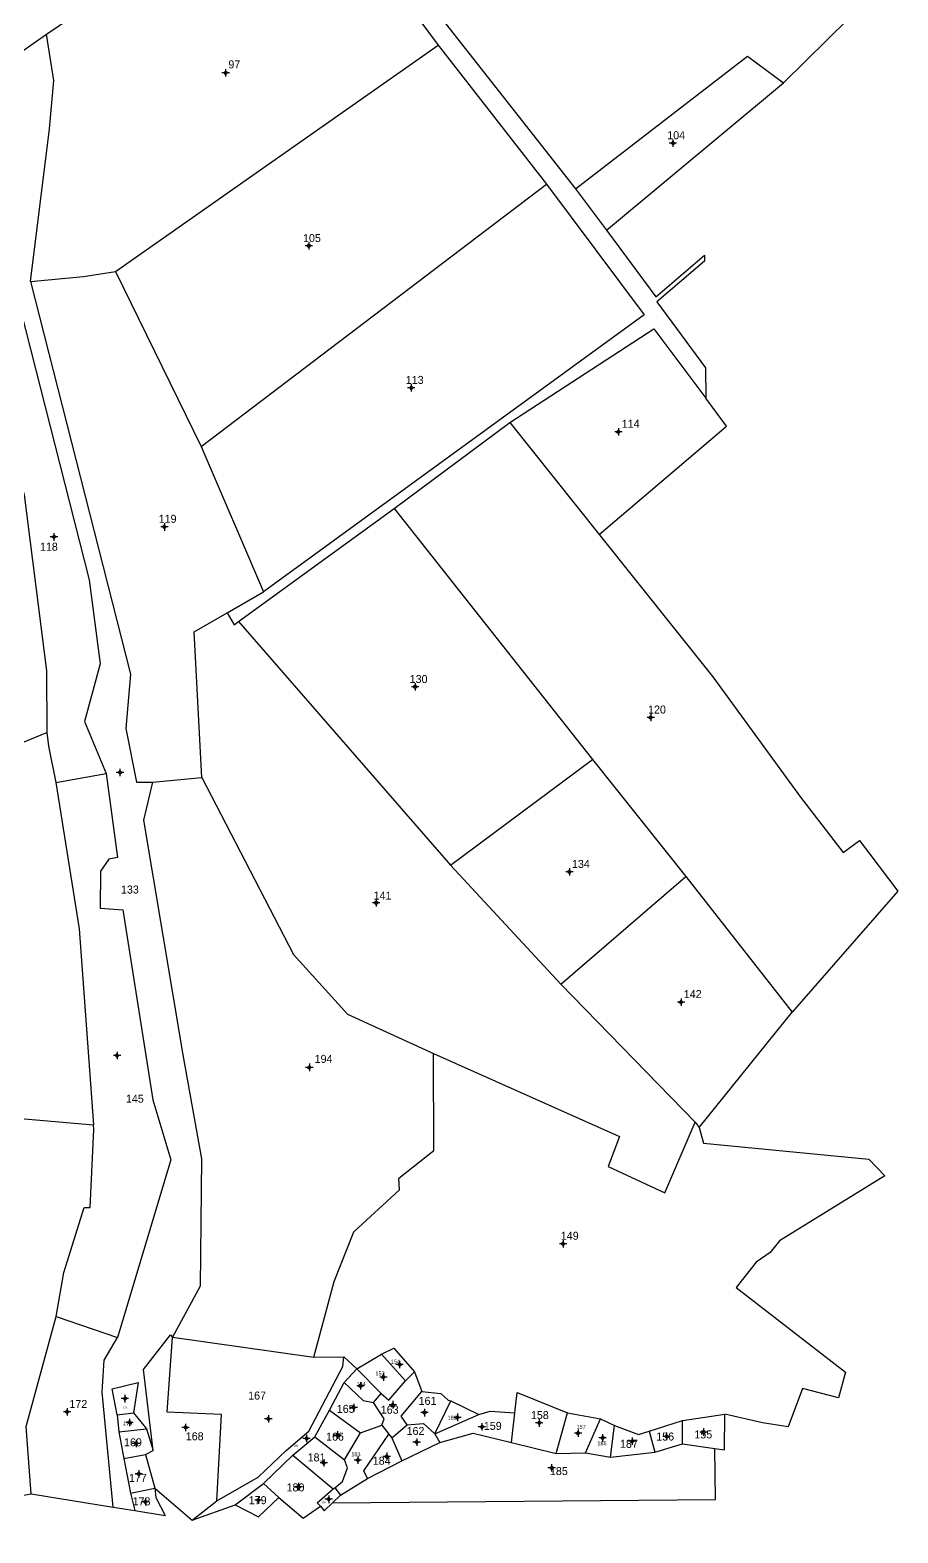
# Model space of a CAD drawing. Extents: x 548517 to 549685, y 1840399 to 1841560.
# Drawn here: x 549320 to 549613, y 1840470 to 1840977 of the extents above; entities that cross this region are included whole.
import ezdxf

# ---------------------------------------------------------------- set-up
doc = ezdxf.new("R2010")
doc.units = 0
for name, color, linetype in [('Level 10', 7, 'Continuous'), ('Level 11', 7, 'Continuous'), ('Level 15', 7, 'Continuous')]:
    doc.layers.add(name, color=color, linetype=linetype)

msp = doc.modelspace()

# ---------------------------------------------------------------- linework, layer by layer
at = {"layer": 'Level 10'}
for p, q in [((549455.36, 1840985.76), (549504.16, 1840923.73)), ((549312.53, 1840966.71), (549325.64, 1840975.9)), ((549348.99, 1840895.76), (549457.75, 1840972.17)), ((549457.75, 1840972.17), (549494.39, 1840925.31)), ((549514.58, 1840909.76), (549574.31, 1840959.52)), ((549377.89, 1840836.73), (549494.39, 1840925.31)), ((549504.16, 1840923.73), (549514.58, 1840909.76)), ((549348.99, 1840895.76), (549377.89, 1840836.73)), ((549442.94, 1840815.79), (549481.92, 1840844.8)), ((549481.92, 1840844.8), (549512.11, 1840807.01)), ((549377.89, 1840836.73), (549398.9, 1840787.76)), ((549390.41, 1840777.65), (549442.94, 1840815.79)), ((549442.94, 1840815.79), (549509.85, 1840731.13)), ((549386.57, 1840780.61), (549398.9, 1840787.76)), ((549390.41, 1840777.65), (549461.97, 1840695.49)), ((549277.75, 1840720.28), (549325.75, 1840740.29)), ((549461.97, 1840695.49), (549509.85, 1840731.13)), ((549509.85, 1840731.13), (549541.36, 1840691.61)), ((549328.86, 1840723.36), (549345.75, 1840726.36)), ((549361.43, 1840723.44), (549378.11, 1840725.08)), ((549461.97, 1840695.49), (549499.15, 1840655.29)), ((549499.15, 1840655.29), (549541.36, 1840691.61)), ((549541.36, 1840691.61), (549577.24, 1840645.83)), ((549499.15, 1840655.29), (549544.45, 1840608.79)), ((549545.8, 1840606.97), (549577.24, 1840645.83)), ((549232.43, 1840617.53), (549341.48, 1840607.8)), ((549544.45, 1840608.79), (549545.8, 1840606.97)), ((549328.9, 1840543.17), (549349.58, 1840536.12)), ((549368.21, 1840536.21), (549415.84, 1840529.42)), ((549415.84, 1840529.42), (549425.96, 1840529.52)), ((549425.96, 1840529.52), (549430.32, 1840525.47)), ((549430.32, 1840525.47), (549438.69, 1840530.5)), ((549438.69, 1840530.5), (549446.78, 1840521.51)), ((549421.11, 1840511.55), (549426.11, 1840520.9)), ((549426.11, 1840520.9), (549430.32, 1840525.47)), ((549430.32, 1840525.47), (549438.53, 1840517.16)), ((549446.78, 1840521.51), (549449.85, 1840524.54)), ((549449.85, 1840524.54), (549452.24, 1840517.89)), ((549435.97, 1840514.14), (549438.53, 1840517.16)), ((549349.48, 1840509.97), (549355.02, 1840510.67)), ((549355.02, 1840510.67), (549359.42, 1840505.28)), ((549416.19, 1840502.58), (549421.11, 1840511.55)), ((549421.11, 1840511.55), (549431.64, 1840503.93)), ((549456.62, 1840503.57), (549462.03, 1840514.71)), ((549462.03, 1840514.71), (549471.46, 1840510.11)), ((549482.55, 1840500.69), (549483.69, 1840510.72)), ((549497.65, 1840496.98), (549501.47, 1840510.68)), ((549501.47, 1840510.68), (549512.6, 1840508.66)), ((549349.48, 1840509.97), (549350.06, 1840504.21)), ((549350.06, 1840504.21), (549359.42, 1840505.28)), ((549359.42, 1840505.28), (549361.6, 1840497.95)), ((549431.64, 1840503.93), (549438.78, 1840506.53)), ((549438.78, 1840506.53), (549441.16, 1840503.47)), ((549442.15, 1840502.29), (549447.35, 1840506.58)), ((549456.62, 1840503.57), (549471.46, 1840510.11)), ((549507.46, 1840497.19), (549512.6, 1840508.66)), ((549512.6, 1840508.66), (549517.33, 1840506.42)), ((549515.97, 1840495.72), (549517.33, 1840506.42)), ((549528.98, 1840504.53), (549540.2, 1840508.04)), ((549540.2, 1840508.04), (549554.53, 1840510.27)), ((549540.2, 1840500.2), (549540.2, 1840508.04)), ((549350.06, 1840504.21), (549351.78, 1840495.27)), ((549408.8, 1840496.34), (549416.19, 1840502.58)), ((549416.19, 1840502.58), (549426.19, 1840494.81)), ((549426.19, 1840494.81), (549431.64, 1840503.93)), ((549441.16, 1840503.47), (549442.15, 1840502.29)), ((549442.15, 1840502.29), (549445.49, 1840494.42)), ((549445.49, 1840494.42), (549458.36, 1840500.62)), ((549456.62, 1840503.57), (549458.36, 1840500.62)), ((549482.55, 1840500.69), (549497.65, 1840496.98)), ((549528.98, 1840504.53), (549530.89, 1840497.42)), ((549351.78, 1840495.27), (549359.06, 1840496.63)), ((549351.78, 1840495.27), (549354, 1840483.52)), ((549359.06, 1840496.63), (549361.6, 1840497.95)), ((549359.06, 1840496.63), (549362.2, 1840485.21)), ((549398.85, 1840486.77), (549408.8, 1840496.34)), ((549408.8, 1840496.34), (549422.37, 1840484.99)), ((549497.65, 1840496.98), (549507.46, 1840497.19)), ((549507.46, 1840497.19), (549515.97, 1840495.72)), ((549515.97, 1840495.72), (549530.89, 1840497.42)), ((549530.89, 1840497.42), (549540.2, 1840500.2)), ((549540.2, 1840500.2), (549551.16, 1840498.61)), ((549433.9, 1840488.51), (549445.49, 1840494.42)), ((549354, 1840483.52), (549362.2, 1840485.21)), ((549362.2, 1840485.21), (549374.83, 1840474.5)), ((549389.29, 1840479.66), (549398.85, 1840486.77)), ((549398.85, 1840486.77), (549404.06, 1840482.15)), ((549422.37, 1840484.99), (549422.96, 1840485.38)), ((549422.96, 1840485.38), (549424.79, 1840482.88)), ((549424.79, 1840482.88), (549433.9, 1840488.51)), ((549320.53, 1840483.36), (549348.19, 1840478.85)), ((549354, 1840483.52), (549355.42, 1840477.67)), ((549374.83, 1840474.5), (549383.14, 1840481.03)), ((549422.16, 1840480.34), (549424.79, 1840482.88)), ((549348.19, 1840478.85), (549355.42, 1840477.67)), ((549355.42, 1840477.67), (549365.73, 1840475.99)), ((549374.83, 1840474.5), (549389.29, 1840479.66))]:
    msp.add_line(p, q, dxfattribs=at)
for points in [[(549574.31, 1840959.52), (549596.18, 1840981.11), (549587.32, 1840988.79), (549591.76, 1841002.63), (549593.09, 1841012.1), (549610.26, 1841037.09), (549604.29, 1841042.99), (549597.85, 1841033.31), (549585.46, 1841039.97), (549584.21, 1841043.69)], [(549325.64, 1840975.9), (549406.63, 1841030.7), (549412.44, 1841033.23), (549457.75, 1840972.17)], [(549320.22, 1840892.44), (549326.69, 1840943.91), (549328.14, 1840960.3), (549325.64, 1840975.9)], [(549504.16, 1840923.73), (549562.19, 1840968.52), (549574.31, 1840959.52)], [(549494.39, 1840925.31), (549527.32, 1840881.14), (549398.9, 1840787.76)], [(549514.58, 1840909.76), (549531.2, 1840887.21), (549531.95, 1840887.86), (549547.64, 1840901.32), (549547.66, 1840899.34), (549531.61, 1840885.56), (549547.97, 1840863.27), (549548.06, 1840853.1)], [(549320.22, 1840892.44), (549338.16, 1840894.17), (549348.99, 1840895.76)], [(549320.22, 1840892.44), (549354.04, 1840759.89), (549352.38, 1840741.61), (549355.97, 1840723.5), (549361.43, 1840723.44)], [(549315.3, 1840889.1), (549340.1, 1840791.71), (549343.71, 1840763.47), (549338.45, 1840743.96), (549345.75, 1840726.36)], [(549481.92, 1840844.8), (549530.59, 1840876.47), (549548.06, 1840853.1)], [(549512.11, 1840807.01), (549552.07, 1840841.08), (549555.03, 1840843.6), (549555.11, 1840843.67), (549548.06, 1840853.1)], [(549310.18, 1840847.1), (549318.17, 1840820.42), (549325.66, 1840761.02), (549325.75, 1840740.29)], [(549512.11, 1840807.01), (549550.4, 1840759.06), (549580.01, 1840718.38), (549594.46, 1840699.74), (549599.92, 1840703.81), (549612.9, 1840686.7), (549577.24, 1840645.83)], [(549378.11, 1840725.08), (549375.48, 1840774.18), (549386.57, 1840780.61)], [(549386.57, 1840780.61), (549389, 1840776.62), (549390.41, 1840777.65)], [(549325.75, 1840740.29), (549326.36, 1840735.61), (549328.86, 1840723.36)], [(549328.86, 1840723.36), (549336.69, 1840674.05), (549341.48, 1840607.8)], [(549345.75, 1840726.36), (549349.61, 1840698.08), (549346.69, 1840697.5), (549343.86, 1840693.4), (549343.73, 1840680.97), (549351.36, 1840680.39), (549361.56, 1840616.34), (549367.65, 1840596.02), (549349.58, 1840536.12)], [(549361.43, 1840723.44), (549358.4, 1840710.66), (549371.63, 1840631.51), (549377.93, 1840596.35), (549377.53, 1840553.43), (549368.21, 1840536.21)], [(549378.11, 1840725.08), (549409.02, 1840665.34), (549427.23, 1840645.16), (549456.24, 1840631.98)], [(549415.84, 1840529.42), (549422.72, 1840554.96), (549429.31, 1840571.78), (549444.74, 1840585.95), (549444.57, 1840589.85), (549456.37, 1840599.15), (549456.24, 1840631.98)], [(549456.24, 1840631.98), (549518.93, 1840603.93), (549515.1, 1840593.78), (549534.25, 1840584.91), (549544.45, 1840608.79)], [(549328.9, 1840543.17), (549331.53, 1840558.08), (549338.35, 1840579.94), (549340.35, 1840579.91), (549341.59, 1840606.31), (549341.48, 1840607.8)], [(549545.8, 1840606.97), (549547.3, 1840601.66), (549603.12, 1840596.31), (549608.44, 1840590.64), (549573, 1840568.75), (549569.85, 1840564.81), (549565.1, 1840561.56), (549558.37, 1840552.98), (549595.19, 1840524.37), (549592.88, 1840515.68), (549580.74, 1840518.83), (549575.82, 1840505.94), (549567.2, 1840507.24), (549554.53, 1840510.27)], [(549320.53, 1840483.36), (549318.75, 1840506.06), (549328.9, 1840543.17)], [(549348.19, 1840478.85), (549344.43, 1840517.66), (549345.15, 1840528.47), (549349.58, 1840536.12)], [(549361.6, 1840497.95), (549358.38, 1840525.29), (549367.47, 1840536.98), (549368.21, 1840536.21)], [(549383.14, 1840481.03), (549384.72, 1840510.11), (549366.33, 1840510.87), (549368.21, 1840536.21)], [(549438.69, 1840530.5), (549442.89, 1840532.5), (549449.85, 1840524.54)], [(549383.14, 1840481.03), (549397.12, 1840488.97), (549406.46, 1840498.01), (549414.2, 1840504.45), (549425.64, 1840526.28), (549425.96, 1840529.52)], [(549349.48, 1840509.97), (549347.81, 1840518.81), (549356.63, 1840520.96), (549355.02, 1840510.67)], [(549426.11, 1840520.9), (549432.54, 1840514.83), (549435.97, 1840514.14)], [(549438.53, 1840517.16), (549441.14, 1840514.99), (549446.78, 1840521.51)], [(549447.35, 1840506.58), (549445.31, 1840509.6), (549452.24, 1840517.89)], [(549452.24, 1840517.89), (549458.69, 1840517.21), (549461.22, 1840514.93), (549462.03, 1840514.71)], [(549483.69, 1840510.72), (549484.41, 1840517.5), (549501.47, 1840510.68)], [(549438.78, 1840506.53), (549439.54, 1840508.59), (549435.97, 1840514.14)], [(549471.46, 1840510.11), (549475.39, 1840511.21), (549483.69, 1840510.72)], [(549447.35, 1840506.58), (549452.83, 1840507.04), (549456.62, 1840503.57)], [(549517.33, 1840506.42), (549525.34, 1840503.36), (549528.98, 1840504.53)], [(549551.16, 1840498.61), (549554.43, 1840498.13), (549554.53, 1840510.27)], [(549433.9, 1840488.51), (549432.77, 1840491.07), (549441.16, 1840503.47)], [(549458.36, 1840500.62), (549469.63, 1840503.85), (549482.55, 1840500.69)], [(549422.16, 1840480.34), (549551.31, 1840481.47), (549551.16, 1840498.61)], [(549422.96, 1840485.38), (549425.47, 1840487.52), (549427.21, 1840492.08), (549426.19, 1840494.81)], [(549362.2, 1840485.21), (549362.58, 1840482.12), (549365.73, 1840475.99)], [(549247.4, 1840470.14), (549297.82, 1840479.25), (549320.53, 1840483.36)], [(549389.29, 1840479.66), (549397.2, 1840475.54), (549404.06, 1840482.15)], [(549404.06, 1840482.15), (549412.2, 1840475.16), (549418.13, 1840479.12)], [(549418.13, 1840479.12), (549417.02, 1840480.32), (549422.37, 1840484.99)], [(549418.13, 1840479.12), (549419.33, 1840477.6), (549422.16, 1840480.34)]]:
    msp.add_lwpolyline(points, dxfattribs=at)
at = {"layer": 'Level 11'}
for p, q in [((549385.475, 1840962.84), (549384.85, 1840962.84)), ((549386.1, 1840963.465), (549385.475, 1840962.84)), ((549385.475, 1840962.84), (549386.1, 1840962.215)), ((549386.1, 1840964.09), (549386.1, 1840963.465)), ((549386.725, 1840962.84), (549386.1, 1840963.465)), ((549386.1, 1840962.215), (549386.725, 1840962.84)), ((549386.1, 1840962.215), (549386.1, 1840961.59)), ((549387.35, 1840962.84), (549386.725, 1840962.84)), ((549536.365, 1840939.14), (549535.74, 1840939.14)), ((549536.99, 1840939.765), (549536.365, 1840939.14)), ((549536.365, 1840939.14), (549536.99, 1840938.515)), ((549536.99, 1840940.39), (549536.99, 1840939.765)), ((549537.615, 1840939.14), (549536.99, 1840939.765)), ((549536.99, 1840938.515), (549537.615, 1840939.14)), ((549536.99, 1840938.515), (549536.99, 1840937.89)), ((549538.24, 1840939.14), (549537.615, 1840939.14)), ((549413.535, 1840904.45), (549412.91, 1840904.45)), ((549414.16, 1840905.075), (549413.535, 1840904.45)), ((549413.535, 1840904.45), (549414.16, 1840903.825)), ((549414.16, 1840905.7), (549414.16, 1840905.075)), ((549414.785, 1840904.45), (549414.16, 1840905.075)), ((549414.16, 1840903.825), (549414.785, 1840904.45)), ((549414.16, 1840903.825), (549414.16, 1840903.2)), ((549415.41, 1840904.45), (549414.785, 1840904.45)), ((549448.085, 1840856.54), (549447.46, 1840856.54)), ((549448.71, 1840857.165), (549448.085, 1840856.54)), ((549448.085, 1840856.54), (549448.71, 1840855.915)), ((549448.71, 1840857.79), (549448.71, 1840857.165)), ((549449.335, 1840856.54), (549448.71, 1840857.165)), ((549448.71, 1840855.915), (549449.335, 1840856.54)), ((549448.71, 1840855.915), (549448.71, 1840855.29)), ((549449.96, 1840856.54), (549449.335, 1840856.54)), ((549517.975, 1840841.74), (549517.35, 1840841.74)), ((549518.6, 1840842.365), (549517.975, 1840841.74)), ((549517.975, 1840841.74), (549518.6, 1840841.115)), ((549518.6, 1840842.99), (549518.6, 1840842.365)), ((549519.225, 1840841.74), (549518.6, 1840842.365)), ((549518.6, 1840841.115), (549519.225, 1840841.74)), ((549518.6, 1840841.115), (549518.6, 1840840.49)), ((549519.85, 1840841.74), (549519.225, 1840841.74)), ((549364.815, 1840809.6), (549364.19, 1840809.6)), ((549365.44, 1840810.225), (549364.815, 1840809.6)), ((549364.815, 1840809.6), (549365.44, 1840808.975)), ((549365.44, 1840810.85), (549365.44, 1840810.225)), ((549366.065, 1840809.6), (549365.44, 1840810.225)), ((549365.44, 1840808.975), (549366.065, 1840809.6)), ((549366.69, 1840809.6), (549366.065, 1840809.6)), ((549327.555, 1840806.23), (549326.93, 1840806.23)), ((549328.18, 1840806.855), (549327.555, 1840806.23)), ((549327.555, 1840806.23), (549328.18, 1840805.605)), ((549328.18, 1840807.48), (549328.18, 1840806.855)), ((549328.805, 1840806.23), (549328.18, 1840806.855)), ((549328.18, 1840805.605), (549328.805, 1840806.23)), ((549328.18, 1840805.605), (549328.18, 1840804.98)), ((549329.43, 1840806.23), (549328.805, 1840806.23)), ((549365.44, 1840808.975), (549365.44, 1840808.35)), ((549449.405, 1840755.64), (549448.78, 1840755.64)), ((549450.03, 1840756.265), (549449.405, 1840755.64)), ((549449.405, 1840755.64), (549450.03, 1840755.015)), ((549450.03, 1840756.89), (549450.03, 1840756.265)), ((549450.655, 1840755.64), (549450.03, 1840756.265)), ((549450.03, 1840755.015), (549450.655, 1840755.64)), ((549450.03, 1840755.015), (549450.03, 1840754.39)), ((549451.28, 1840755.64), (549450.655, 1840755.64)), ((549528.895, 1840745.32), (549528.27, 1840745.32)), ((549529.52, 1840745.945), (549528.895, 1840745.32)), ((549528.895, 1840745.32), (549529.52, 1840744.695)), ((549529.52, 1840746.57), (549529.52, 1840745.945)), ((549530.145, 1840745.32), (549529.52, 1840745.945)), ((549529.52, 1840744.695), (549530.145, 1840745.32)), ((549529.52, 1840744.695), (549529.52, 1840744.07)), ((549530.77, 1840745.32), (549530.145, 1840745.32)), ((549349.825, 1840726.78), (549349.2, 1840726.78)), ((549350.45, 1840727.405), (549349.825, 1840726.78)), ((549349.825, 1840726.78), (549350.45, 1840726.155)), ((549350.45, 1840728.03), (549350.45, 1840727.405)), ((549351.075, 1840726.78), (549350.45, 1840727.405)), ((549350.45, 1840726.155), (549351.075, 1840726.78)), ((549350.45, 1840726.155), (549350.45, 1840725.53)), ((549351.7, 1840726.78), (549351.075, 1840726.78)), ((549501.455, 1840693.21), (549500.83, 1840693.21)), ((549502.08, 1840693.835), (549501.455, 1840693.21)), ((549501.455, 1840693.21), (549502.08, 1840692.585)), ((549502.08, 1840694.46), (549502.08, 1840693.835)), ((549502.705, 1840693.21), (549502.08, 1840693.835)), ((549502.08, 1840692.585), (549502.705, 1840693.21)), ((549503.33, 1840693.21), (549502.705, 1840693.21)), ((549502.08, 1840692.585), (549502.08, 1840691.96)), ((549436.88, 1840683.385), (549436.255, 1840682.76)), ((549436.88, 1840684.01), (549436.88, 1840683.385)), ((549437.505, 1840682.76), (549436.88, 1840683.385)), ((549436.255, 1840682.76), (549435.63, 1840682.76)), ((549436.255, 1840682.76), (549436.88, 1840682.135)), ((549436.88, 1840682.135), (549437.505, 1840682.76)), ((549436.88, 1840682.135), (549436.88, 1840681.51)), ((549438.13, 1840682.76), (549437.505, 1840682.76)), ((549539.135, 1840649.29), (549538.51, 1840649.29)), ((549539.76, 1840649.915), (549539.135, 1840649.29)), ((549539.135, 1840649.29), (549539.76, 1840648.665)), ((549539.76, 1840650.54), (549539.76, 1840649.915)), ((549540.385, 1840649.29), (549539.76, 1840649.915)), ((549539.76, 1840648.665), (549540.385, 1840649.29)), ((549539.76, 1840648.665), (549539.76, 1840648.04)), ((549541.01, 1840649.29), (549540.385, 1840649.29)), ((549349.49, 1840632.49), (549349.49, 1840631.865)), ((549348.865, 1840631.24), (549348.24, 1840631.24)), ((549349.49, 1840631.865), (549348.865, 1840631.24)), ((549348.865, 1840631.24), (549349.49, 1840630.615)), ((549350.115, 1840631.24), (549349.49, 1840631.865)), ((549349.49, 1840630.615), (549350.115, 1840631.24)), ((549349.49, 1840630.615), (549349.49, 1840629.99)), ((549350.74, 1840631.24), (549350.115, 1840631.24)), ((549413.705, 1840627.25), (549413.08, 1840627.25)), ((549414.33, 1840627.875), (549413.705, 1840627.25)), ((549413.705, 1840627.25), (549414.33, 1840626.625)), ((549414.33, 1840628.5), (549414.33, 1840627.875)), ((549414.955, 1840627.25), (549414.33, 1840627.875)), ((549414.33, 1840626.625), (549414.955, 1840627.25)), ((549415.58, 1840627.25), (549414.955, 1840627.25)), ((549414.33, 1840626.625), (549414.33, 1840626)), ((549499.295, 1840567.67), (549498.67, 1840567.67)), ((549499.92, 1840568.295), (549499.295, 1840567.67)), ((549499.295, 1840567.67), (549499.92, 1840567.045)), ((549499.92, 1840568.92), (549499.92, 1840568.295)), ((549500.545, 1840567.67), (549499.92, 1840568.295)), ((549499.92, 1840567.045), (549500.545, 1840567.67)), ((549499.92, 1840567.045), (549499.92, 1840566.42)), ((549501.17, 1840567.67), (549500.545, 1840567.67)), ((549444.135, 1840527), (549443.51, 1840527)), ((549444.76, 1840527.625), (549444.135, 1840527)), ((549444.135, 1840527), (549444.76, 1840526.375)), ((549444.76, 1840528.25), (549444.76, 1840527.625)), ((549445.385, 1840527), (549444.76, 1840527.625)), ((549444.76, 1840526.375), (549445.385, 1840527)), ((549444.76, 1840526.375), (549444.76, 1840525.75)), ((549446.01, 1840527), (549445.385, 1840527)), ((549431.59, 1840521.05), (549431.59, 1840520.425)), ((549438.715, 1840522.74), (549438.09, 1840522.74)), ((549439.34, 1840523.365), (549438.715, 1840522.74)), ((549438.715, 1840522.74), (549439.34, 1840522.115)), ((549439.34, 1840523.99), (549439.34, 1840523.365)), ((549439.965, 1840522.74), (549439.34, 1840523.365)), ((549439.34, 1840522.115), (549439.965, 1840522.74)), ((549439.34, 1840522.115), (549439.34, 1840521.49)), ((549440.59, 1840522.74), (549439.965, 1840522.74)), ((549351.485, 1840515.46), (549350.86, 1840515.46)), ((549352.11, 1840516.085), (549351.485, 1840515.46)), ((549351.485, 1840515.46), (549352.11, 1840514.835)), ((549352.11, 1840516.71), (549352.11, 1840516.085)), ((549352.735, 1840515.46), (549352.11, 1840516.085)), ((549352.11, 1840514.835), (549352.735, 1840515.46)), ((549353.36, 1840515.46), (549352.735, 1840515.46)), ((549430.965, 1840519.8), (549430.34, 1840519.8)), ((549431.59, 1840520.425), (549430.965, 1840519.8)), ((549430.965, 1840519.8), (549431.59, 1840519.175)), ((549432.215, 1840519.8), (549431.59, 1840520.425)), ((549431.59, 1840519.175), (549432.215, 1840519.8)), ((549431.59, 1840519.175), (549431.59, 1840518.55)), ((549432.84, 1840519.8), (549432.215, 1840519.8)), ((549331.965, 1840511.01), (549331.34, 1840511.01)), ((549332.59, 1840511.635), (549331.965, 1840511.01)), ((549331.965, 1840511.01), (549332.59, 1840510.385)), ((549332.59, 1840512.26), (549332.59, 1840511.635)), ((549333.215, 1840511.01), (549332.59, 1840511.635)), ((549332.59, 1840510.385), (549333.215, 1840511.01)), ((549332.59, 1840510.385), (549332.59, 1840509.76)), ((549333.84, 1840511.01), (549333.215, 1840511.01)), ((549352.11, 1840514.835), (549352.11, 1840514.21)), ((549428.705, 1840512.42), (549428.08, 1840512.42)), ((549429.33, 1840513.045), (549428.705, 1840512.42)), ((549428.705, 1840512.42), (549429.33, 1840511.795)), ((549429.33, 1840513.67), (549429.33, 1840513.045)), ((549429.955, 1840512.42), (549429.33, 1840513.045)), ((549429.33, 1840511.795), (549429.955, 1840512.42)), ((549429.33, 1840511.795), (549429.33, 1840511.17)), ((549430.58, 1840512.42), (549429.955, 1840512.42)), ((549441.845, 1840513.42), (549441.22, 1840513.42)), ((549442.47, 1840514.045), (549441.845, 1840513.42)), ((549441.845, 1840513.42), (549442.47, 1840512.795)), ((549442.47, 1840514.67), (549442.47, 1840514.045)), ((549443.095, 1840513.42), (549442.47, 1840514.045)), ((549442.47, 1840512.795), (549443.095, 1840513.42)), ((549442.47, 1840512.795), (549442.47, 1840512.17)), ((549443.72, 1840513.42), (549443.095, 1840513.42)), ((549452.555, 1840510.73), (549451.93, 1840510.73)), ((549453.18, 1840511.355), (549452.555, 1840510.73)), ((549452.555, 1840510.73), (549453.18, 1840510.105)), ((549453.18, 1840511.98), (549453.18, 1840511.355)), ((549453.805, 1840510.73), (549453.18, 1840511.355)), ((549453.18, 1840510.105), (549453.805, 1840510.73)), ((549454.43, 1840510.73), (549453.805, 1840510.73)), ((549464.29, 1840510.39), (549464.29, 1840509.765)), ((549353.075, 1840507.44), (549352.45, 1840507.44)), ((549353.7, 1840508.065), (549353.075, 1840507.44)), ((549353.075, 1840507.44), (549353.7, 1840506.815)), ((549353.7, 1840508.69), (549353.7, 1840508.065)), ((549354.325, 1840507.44), (549353.7, 1840508.065)), ((549353.7, 1840506.815), (549354.325, 1840507.44)), ((549353.7, 1840506.815), (549353.7, 1840506.19)), ((549354.95, 1840507.44), (549354.325, 1840507.44)), ((549371.955, 1840505.74), (549371.33, 1840505.74)), ((549372.58, 1840506.365), (549371.955, 1840505.74)), ((549371.955, 1840505.74), (549372.58, 1840505.115)), ((549372.58, 1840506.99), (549372.58, 1840506.365)), ((549373.205, 1840505.74), (549372.58, 1840506.365)), ((549372.58, 1840505.115), (549373.205, 1840505.74)), ((549373.83, 1840505.74), (549373.205, 1840505.74)), ((549399.885, 1840508.62), (549399.26, 1840508.62)), ((549400.51, 1840509.245), (549399.885, 1840508.62)), ((549399.885, 1840508.62), (549400.51, 1840507.995)), ((549400.51, 1840509.87), (549400.51, 1840509.245)), ((549401.135, 1840508.62), (549400.51, 1840509.245)), ((549400.51, 1840507.995), (549401.135, 1840508.62)), ((549400.51, 1840507.995), (549400.51, 1840507.37)), ((549401.76, 1840508.62), (549401.135, 1840508.62)), ((549453.18, 1840510.105), (549453.18, 1840509.48)), ((549463.665, 1840509.14), (549463.04, 1840509.14)), ((549464.29, 1840509.765), (549463.665, 1840509.14)), ((549463.665, 1840509.14), (549464.29, 1840508.515)), ((549464.915, 1840509.14), (549464.29, 1840509.765)), ((549464.29, 1840508.515), (549464.915, 1840509.14)), ((549464.29, 1840508.515), (549464.29, 1840507.89)), ((549465.54, 1840509.14), (549464.915, 1840509.14)), ((549471.915, 1840505.92), (549471.29, 1840505.92)), ((549472.54, 1840506.545), (549471.915, 1840505.92)), ((549471.915, 1840505.92), (549472.54, 1840505.295)), ((549472.54, 1840507.17), (549472.54, 1840506.545)), ((549473.165, 1840505.92), (549472.54, 1840506.545)), ((549472.54, 1840505.295), (549473.165, 1840505.92)), ((549472.54, 1840505.295), (549472.54, 1840504.67)), ((549473.79, 1840505.92), (549473.165, 1840505.92)), ((549491.275, 1840507.24), (549490.65, 1840507.24)), ((549491.9, 1840507.865), (549491.275, 1840507.24)), ((549491.275, 1840507.24), (549491.9, 1840506.615)), ((549491.9, 1840508.49), (549491.9, 1840507.865)), ((549492.525, 1840507.24), (549491.9, 1840507.865)), ((549491.9, 1840506.615), (549492.525, 1840507.24)), ((549491.9, 1840506.615), (549491.9, 1840505.99)), ((549493.15, 1840507.24), (549492.525, 1840507.24)), ((549547.34, 1840505.45), (549547.34, 1840504.825)), ((549355.235, 1840500.28), (549354.61, 1840500.28)), ((549355.86, 1840500.905), (549355.235, 1840500.28)), ((549355.235, 1840500.28), (549355.86, 1840499.655)), ((549355.86, 1840501.53), (549355.86, 1840500.905)), ((549356.485, 1840500.28), (549355.86, 1840500.905)), ((549355.86, 1840499.655), (549356.485, 1840500.28)), ((549357.11, 1840500.28), (549356.485, 1840500.28)), ((549372.58, 1840505.115), (549372.58, 1840504.49)), ((549412.765, 1840502.01), (549412.14, 1840502.01)), ((549413.39, 1840502.635), (549412.765, 1840502.01)), ((549412.765, 1840502.01), (549413.39, 1840501.385)), ((549413.39, 1840503.26), (549413.39, 1840502.635)), ((549414.015, 1840502.01), (549413.39, 1840502.635)), ((549413.39, 1840501.385), (549414.015, 1840502.01)), ((549413.39, 1840501.385), (549413.39, 1840500.76)), ((549414.64, 1840502.01), (549414.015, 1840502.01)), ((549423.235, 1840503.18), (549422.61, 1840503.18)), ((549423.86, 1840503.805), (549423.235, 1840503.18)), ((549423.235, 1840503.18), (549423.86, 1840502.555)), ((549423.86, 1840504.43), (549423.86, 1840503.805)), ((549424.485, 1840503.18), (549423.86, 1840503.805)), ((549423.86, 1840502.555), (549424.485, 1840503.18)), ((549423.86, 1840502.555), (549423.86, 1840501.93)), ((549425.11, 1840503.18), (549424.485, 1840503.18)), ((549449.925, 1840500.73), (549449.3, 1840500.73)), ((549450.55, 1840501.355), (549449.925, 1840500.73)), ((549449.925, 1840500.73), (549450.55, 1840500.105)), ((549450.55, 1840501.98), (549450.55, 1840501.355)), ((549451.175, 1840500.73), (549450.55, 1840501.355)), ((549450.55, 1840500.105), (549451.175, 1840500.73)), ((549451.8, 1840500.73), (549451.175, 1840500.73)), ((549504.375, 1840503.83), (549503.75, 1840503.83)), ((549505, 1840504.455), (549504.375, 1840503.83)), ((549504.375, 1840503.83), (549505, 1840503.205)), ((549505, 1840505.08), (549505, 1840504.455)), ((549505.625, 1840503.83), (549505, 1840504.455)), ((549505, 1840503.205), (549505.625, 1840503.83)), ((549505, 1840503.205), (549505, 1840502.58)), ((549506.25, 1840503.83), (549505.625, 1840503.83)), ((549512.625, 1840502.19), (549512, 1840502.19)), ((549513.25, 1840502.815), (549512.625, 1840502.19)), ((549512.625, 1840502.19), (549513.25, 1840501.565)), ((549513.25, 1840503.44), (549513.25, 1840502.815)), ((549513.875, 1840502.19), (549513.25, 1840502.815)), ((549513.25, 1840501.565), (549513.875, 1840502.19)), ((549513.25, 1840501.565), (549513.25, 1840500.94)), ((549514.5, 1840502.19), (549513.875, 1840502.19)), ((549522.655, 1840501.07), (549522.03, 1840501.07)), ((549523.28, 1840501.695), (549522.655, 1840501.07)), ((549522.655, 1840501.07), (549523.28, 1840500.445)), ((549523.28, 1840502.32), (549523.28, 1840501.695)), ((549523.905, 1840501.07), (549523.28, 1840501.695)), ((549523.28, 1840500.445), (549523.905, 1840501.07)), ((549523.28, 1840500.445), (549523.28, 1840499.82)), ((549524.53, 1840501.07), (549523.905, 1840501.07)), ((549534.205, 1840502.73), (549533.58, 1840502.73)), ((549534.83, 1840503.355), (549534.205, 1840502.73)), ((549534.205, 1840502.73), (549534.83, 1840502.105)), ((549534.83, 1840503.98), (549534.83, 1840503.355)), ((549535.455, 1840502.73), (549534.83, 1840503.355)), ((549534.83, 1840502.105), (549535.455, 1840502.73)), ((549534.83, 1840502.105), (549534.83, 1840501.48)), ((549536.08, 1840502.73), (549535.455, 1840502.73)), ((549546.715, 1840504.2), (549546.09, 1840504.2)), ((549547.34, 1840504.825), (549546.715, 1840504.2)), ((549546.715, 1840504.2), (549547.34, 1840503.575)), ((549547.965, 1840504.2), (549547.34, 1840504.825)), ((549547.34, 1840503.575), (549547.965, 1840504.2)), ((549547.34, 1840503.575), (549547.34, 1840502.95)), ((549548.59, 1840504.2), (549547.965, 1840504.2)), ((549355.86, 1840499.655), (549355.86, 1840499.03)), ((549430.73, 1840495.325), (549430.105, 1840494.7)), ((549430.73, 1840495.95), (549430.73, 1840495.325)), ((549431.355, 1840494.7), (549430.73, 1840495.325)), ((549439.835, 1840495.99), (549439.21, 1840495.99)), ((549440.46, 1840496.615), (549439.835, 1840495.99)), ((549439.835, 1840495.99), (549440.46, 1840495.365)), ((549440.46, 1840497.24), (549440.46, 1840496.615)), ((549441.085, 1840495.99), (549440.46, 1840496.615)), ((549440.46, 1840495.365), (549441.085, 1840495.99)), ((549440.46, 1840495.365), (549440.46, 1840494.74)), ((549441.71, 1840495.99), (549441.085, 1840495.99)), ((549450.55, 1840500.105), (549450.55, 1840499.48)), ((549356.185, 1840490.08), (549355.56, 1840490.08)), ((549356.81, 1840490.705), (549356.185, 1840490.08)), ((549356.185, 1840490.08), (549356.81, 1840489.455)), ((549356.81, 1840491.33), (549356.81, 1840490.705)), ((549357.435, 1840490.08), (549356.81, 1840490.705)), ((549356.81, 1840489.455), (549357.435, 1840490.08)), ((549358.06, 1840490.08), (549357.435, 1840490.08)), ((549418.585, 1840493.78), (549417.96, 1840493.78)), ((549419.21, 1840494.405), (549418.585, 1840493.78)), ((549418.585, 1840493.78), (549419.21, 1840493.155)), ((549419.21, 1840495.03), (549419.21, 1840494.405)), ((549419.835, 1840493.78), (549419.21, 1840494.405)), ((549419.21, 1840493.155), (549419.835, 1840493.78)), ((549419.21, 1840493.155), (549419.21, 1840492.53)), ((549420.46, 1840493.78), (549419.835, 1840493.78)), ((549430.105, 1840494.7), (549429.48, 1840494.7)), ((549430.105, 1840494.7), (549430.73, 1840494.075)), ((549430.73, 1840494.075), (549431.355, 1840494.7)), ((549430.73, 1840494.075), (549430.73, 1840493.45)), ((549431.98, 1840494.7), (549431.355, 1840494.7)), ((549495.445, 1840492.1), (549494.82, 1840492.1)), ((549496.07, 1840492.725), (549495.445, 1840492.1)), ((549495.445, 1840492.1), (549496.07, 1840491.475)), ((549496.07, 1840493.35), (549496.07, 1840492.725)), ((549496.695, 1840492.1), (549496.07, 1840492.725)), ((549496.07, 1840491.475), (549496.695, 1840492.1)), ((549496.07, 1840491.475), (549496.07, 1840490.85)), ((549497.32, 1840492.1), (549496.695, 1840492.1)), ((549356.81, 1840489.455), (549356.81, 1840488.83)), ((549410.105, 1840485.75), (549409.48, 1840485.75)), ((549410.73, 1840486.375), (549410.105, 1840485.75)), ((549410.105, 1840485.75), (549410.73, 1840485.125)), ((549410.73, 1840487), (549410.73, 1840486.375)), ((549411.355, 1840485.75), (549410.73, 1840486.375)), ((549410.73, 1840485.125), (549411.355, 1840485.75)), ((549410.73, 1840485.125), (549410.73, 1840484.5)), ((549411.98, 1840485.75), (549411.355, 1840485.75)), ((549358.405, 1840480.6), (549357.78, 1840480.6)), ((549359.03, 1840481.225), (549358.405, 1840480.6)), ((549358.405, 1840480.6), (549359.03, 1840479.975)), ((549359.03, 1840481.85), (549359.03, 1840481.225)), ((549359.655, 1840480.6), (549359.03, 1840481.225)), ((549359.03, 1840479.975), (549359.655, 1840480.6)), ((549359.03, 1840479.975), (549359.03, 1840479.35)), ((549360.28, 1840480.6), (549359.655, 1840480.6)), ((549396.535, 1840481.16), (549395.91, 1840481.16)), ((549397.16, 1840481.785), (549396.535, 1840481.16)), ((549396.535, 1840481.16), (549397.16, 1840480.535)), ((549397.16, 1840482.41), (549397.16, 1840481.785)), ((549397.785, 1840481.16), (549397.16, 1840481.785)), ((549397.16, 1840480.535), (549397.785, 1840481.16)), ((549397.16, 1840480.535), (549397.16, 1840479.91)), ((549398.41, 1840481.16), (549397.785, 1840481.16)), ((549420.235, 1840481.49), (549419.61, 1840481.49)), ((549420.86, 1840482.115), (549420.235, 1840481.49)), ((549420.235, 1840481.49), (549420.86, 1840480.865)), ((549420.86, 1840482.74), (549420.86, 1840482.115)), ((549421.485, 1840481.49), (549420.86, 1840482.115)), ((549420.86, 1840480.865), (549421.485, 1840481.49)), ((549420.86, 1840480.865), (549420.86, 1840480.24)), ((549422.11, 1840481.49), (549421.485, 1840481.49))]:
    msp.add_line(p, q, dxfattribs=at)
for centre in [(549386.1, 1840962.84), (549536.99, 1840939.14), (549414.16, 1840904.45), (549448.71, 1840856.54), (549518.6, 1840841.74), (549365.44, 1840809.6), (549328.18, 1840806.23), (549450.03, 1840755.64), (549529.52, 1840745.32), (549350.45, 1840726.78), (549502.08, 1840693.21), (549436.88, 1840682.76), (549539.76, 1840649.29), (549349.49, 1840631.24), (549414.33, 1840627.25), (549499.92, 1840567.67), (549444.76, 1840527), (549439.34, 1840522.74), (549352.11, 1840515.46), (549431.59, 1840519.8), (549332.59, 1840511.01), (549429.33, 1840512.42), (549442.47, 1840513.42), (549453.18, 1840510.73), (549353.7, 1840507.44), (549372.58, 1840505.74), (549400.51, 1840508.62), (549464.29, 1840509.14), (549472.54, 1840505.92), (549491.9, 1840507.24), (549355.86, 1840500.28), (549413.39, 1840502.01), (549423.86, 1840503.18), (549450.55, 1840500.73), (549505, 1840503.83), (549513.25, 1840502.19), (549523.28, 1840501.07), (549534.83, 1840502.73), (549547.34, 1840504.2), (549440.46, 1840495.99), (549356.81, 1840490.08), (549419.21, 1840493.78), (549430.73, 1840494.7), (549496.07, 1840492.1), (549410.73, 1840485.75), (549359.03, 1840480.6), (549397.16, 1840481.16), (549420.86, 1840481.49)]:
    msp.add_circle(centre, 0.15, dxfattribs=at)

# ---------------------------------------------------------------- texts
at = {"layer": 'Level 15'}
for s, height, p in [('97', 2.7, (549387.02, 1840964.36)), ('104', 2.7, (549535.08, 1840940.45)), ('105', 2.7, (549412.2, 1840905.75)), ('113', 2.7, (549446.87, 1840857.88)), ('114', 2.7, (549519.71, 1840843.07)), ('119', 2.7, (549363.51, 1840811.02)), ('118', 2.7, (549323.44, 1840801.59)), ('130', 2.7, (549448.18, 1840756.94)), ('120', 2.7, (549528.6, 1840746.65)), ('134', 2.7, (549502.93, 1840694.55)), ('133', 2.7, (549350.78, 1840685.91)), ('141', 2.7, (549436.01, 1840683.89)), ('142', 2.7, (549540.64, 1840650.62)), ('194', 2.7, (549416.11, 1840628.76)), ('145', 2.7, (549352.45, 1840615.33)), ('149', 2.7, (549499.16, 1840569.08)), ('154', 1.35, (549441.84, 1840527.3)), ('164', 1.35, (549430.27, 1840519.73)), ('153', 1.35, (549436.63, 1840523.3)), ('167', 2.7, (549393.69, 1840515.14)), ('161', 2.7, (549451.2, 1840513.35)), ('172', 2.7, (549333.38, 1840512.31)), ('171', 0.675, (549351.35, 1840512.04)), ('165', 2.7, (549423.58, 1840510.66)), ('163', 2.7, (549438.43, 1840510.39)), ('158', 2.7, (549489.08, 1840508.56)), ('170', 1.35, (549351.45, 1840506.49)), ('162', 2.7, (549447.14, 1840503.2)), ('160', 1.35, (549460.93, 1840508.34)), ('159', 2.7, (549473.2, 1840504.93)), ('157', 1.35, (549504.46, 1840505.22)), ('169', 2.7, (549351.81, 1840499.38)), ('168', 2.7, (549372.64, 1840501.41)), ('166', 2.7, (549419.97, 1840501.29)), ('186', 1.35, (549511.51, 1840499.72)), ('187', 2.7, (549519.14, 1840498.86)), ('156', 2.7, (549531.37, 1840501.32)), ('155', 2.7, (549544.23, 1840502.04)), ('191', 0.675, (549409.05, 1840499.25)), ('181', 2.7, (549413.74, 1840494.27)), ('183', 1.35, (549428.49, 1840496.01)), ('184', 2.7, (549435.72, 1840493.16)), ('177', 2.7, (549353.47, 1840487.38)), ('185', 2.7, (549495.49, 1840489.67)), ('180', 2.7, (549406.65, 1840484.15)), ('178', 2.7, (549354.7, 1840479.45)), ('179', 2.7, (549393.9, 1840479.85)), ('182', 0.675, (549418.4, 1840480.1))]:
    msp.add_text(s, height=height, dxfattribs=at).set_placement(p)

doc.saveas('drawing.dxf')
